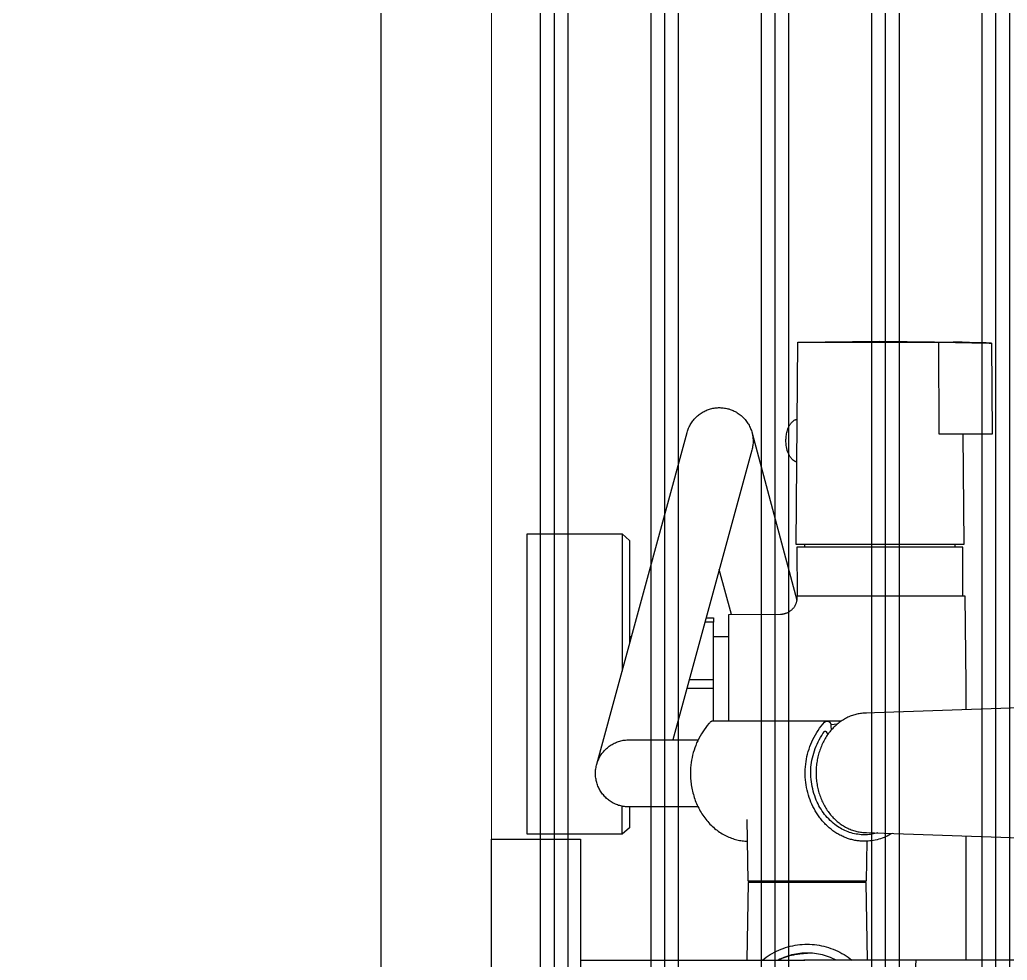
# Model space of a CAD drawing. Header units: inches. Extents: x -12478 to 399182, y -16583 to 525552.
# Drawn here: x 57992.5 to 58216.2, y 5658.4 to 5871.3 of the extents above; entities that cross this region are included whole.
import ezdxf

# ---------------------------------------------------------------- set-up
doc = ezdxf.new("R2010")
doc.units = ezdxf.units.IN
doc.header["$LTSCALE"] = 1000
doc.header["$MEASUREMENT"] = 0
doc.layers.add('8', color=8, linetype='Continuous')
doc.layers.add('A-WALL', color=7, linetype='Continuous')
doc.layers.add('CQ Marble', color=6, linetype='Continuous', lineweight=0)
doc.layers.add('Sanitary', color=253, linetype='Continuous', lineweight=0)
doc.layers.add('Default', color=7, linetype='Continuous', true_color=0x000000)

# ---------------------------------------------------------------- blocks, each defined once
blk = doc.blocks.new('Raindance S Showerpipe 300 1jet+thermostat 27114000 top')
at = {"layer": 'Default', "color": 0}
for p, q in [((300.88, -975.09), (380.69, -975.09)), ((380.69, -975.09), (380.69, -995.25)), ((381.79, -1004.69), (381.79, -983.19)), ((381.79, -983.19), (449.79, -983.19)), ((449.79, -983.19), (449.79, -1004.69)), ((380.69, -995.25), (300.88, -995.25)), ((353.28, -995.25), (353.28, -1046.11)), ((391.33, -999.95), (391.55, -999.8)), ((391.55, -999.8), (391.78, -999.67)), ((391.78, -999.67), (392.01, -999.54)), ((392.01, -999.54), (392.25, -999.42)), ((392.25, -999.42), (392.49, -999.31)), ((392.49, -999.31), (392.73, -999.2)), ((392.73, -999.2), (392.98, -999.11)), ((392.98, -999.11), (393.23, -999.02)), ((393.23, -999.02), (393.49, -998.94)), ((393.49, -998.94), (393.74, -998.88)), ((393.74, -998.88), (394, -998.82)), ((394, -998.82), (394.26, -998.77)), ((394.26, -998.77), (394.52, -998.72)), ((394.52, -998.72), (394.79, -998.69)), ((394.79, -998.69), (395.05, -998.67)), ((395.05, -998.67), (395.32, -998.65)), ((395.32, -998.65), (395.58, -998.65)), ((395.58, -998.65), (395.85, -998.65)), ((395.85, -998.65), (396.11, -998.67)), ((396.11, -998.67), (396.38, -998.69)), ((396.38, -998.69), (396.64, -998.72)), ((396.64, -998.72), (396.9, -998.77)), ((396.9, -998.77), (397.16, -998.82)), ((397.16, -998.82), (397.42, -998.88)), ((397.42, -998.88), (397.68, -998.94)), ((397.68, -998.94), (397.93, -999.02)), ((397.69, -998.95), (472.78, -1019.42)), ((397.93, -999.02), (398.18, -999.11)), ((398.18, -999.11), (398.43, -999.2)), ((398.43, -999.2), (398.67, -999.31)), ((398.67, -999.31), (398.91, -999.42)), ((398.91, -999.42), (399.15, -999.54)), ((399.15, -999.54), (399.38, -999.67)), ((399.38, -999.67), (399.61, -999.8)), ((399.61, -999.8), (399.83, -999.95)), ((389.14, -1002.22), (389.28, -1002)), ((389.28, -1002), (389.43, -1001.78)), ((389.43, -1001.78), (389.59, -1001.57)), ((389.59, -1001.57), (389.76, -1001.36)), ((389.76, -1001.36), (389.93, -1001.16)), ((389.93, -1001.16), (390.11, -1000.97)), ((390.11, -1000.97), (390.3, -1000.78)), ((390.3, -1000.78), (390.5, -1000.6)), ((390.5, -1000.6), (390.7, -1000.43)), ((390.7, -1000.43), (390.9, -1000.26)), ((390.9, -1000.26), (391.11, -1000.1)), ((391.11, -1000.1), (391.33, -999.95)), ((399.83, -999.95), (400.05, -1000.1)), ((400.05, -1000.1), (400.26, -1000.26)), ((400.26, -1000.26), (400.47, -1000.43)), ((400.47, -1000.43), (400.67, -1000.6)), ((400.67, -1000.6), (400.86, -1000.78)), ((400.86, -1000.78), (401.05, -1000.97)), ((401.05, -1000.97), (401.23, -1001.16)), ((401.23, -1001.16), (401.4, -1001.36)), ((401.4, -1001.36), (401.57, -1001.57)), ((401.57, -1001.57), (401.73, -1001.78)), ((401.73, -1001.78), (401.88, -1002)), ((401.88, -1002), (402.03, -1002.22)), ((388.21, -1004.41), (388.28, -1004.15)), ((388.28, -1004.15), (388.35, -1003.9)), ((388.35, -1003.9), (388.44, -1003.65)), ((388.44, -1003.65), (388.53, -1003.4)), ((388.53, -1003.4), (388.64, -1003.16)), ((388.64, -1003.16), (388.75, -1002.92)), ((388.75, -1002.92), (388.87, -1002.68)), ((388.87, -1002.68), (389, -1002.45)), ((389, -1002.45), (389.14, -1002.22)), ((402.03, -1002.22), (402.16, -1002.45)), ((402.16, -1002.45), (402.29, -1002.68)), ((402.29, -1002.68), (402.41, -1002.92)), ((402.41, -1002.92), (402.52, -1003.16)), ((402.52, -1003.16), (402.63, -1003.4)), ((402.63, -1003.4), (402.72, -1003.65)), ((402.72, -1003.65), (402.81, -1003.9)), ((402.81, -1003.9), (402.89, -1004.15)), ((402.89, -1004.15), (402.96, -1004.41)), ((381.79, -1004.69), (388.14, -1004.69)), ((383.28, -1006.36), (381.79, -1004.69)), ((387.98, -1006.36), (383.28, -1006.36)), ((387.98, -1006.25), (387.99, -1005.98)), ((387.98, -1021.9), (387.98, -1006.25)), ((387.99, -1005.98), (388, -1005.72)), ((388, -1005.72), (388.02, -1005.46)), ((388.02, -1005.46), (388.06, -1005.19)), ((388.06, -1005.19), (388.1, -1004.93)), ((388.1, -1004.93), (388.15, -1004.67)), ((388.15, -1004.67), (388.21, -1004.41)), ((402.96, -1004.41), (403.02, -1004.67)), ((403.02, -1004.67), (403.07, -1004.93)), ((403.07, -1004.93), (403.11, -1005.19)), ((403.11, -1005.19), (403.14, -1005.46)), ((403.14, -1005.46), (403.16, -1005.72)), ((403.16, -1005.72), (403.18, -1005.98)), ((403.18, -1005.98), (403.18, -1006.25)), ((403.18, -1006.25), (403.18, -1021.9)), ((432.09, -1004.69), (418.76, -1004.69)), ((448.3, -1006.36), (424.9, -1006.36)), ((426.53, -1006.81), (426.53, -1006.36)), ((444.73, -1004.69), (432.09, -1004.69)), ((448.52, -1004.69), (444.73, -1004.69)), ((449.79, -1004.69), (448.3, -1006.36)), ((449.48, -1004.69), (448.52, -1004.69)), ((449.72, -1004.69), (449.48, -1004.69)), ((449.77, -1004.69), (449.72, -1004.69)), ((449.78, -1004.69), (449.77, -1004.69)), ((449.79, -1004.69), (449.78, -1004.69)), ((449.79, -1004.69), (449.79, -1004.69)), ((449.79, -1004.69), (449.79, -1004.69)), ((468.78, -1034.08), (403.18, -1016.2)), ((414.79, -1025.39), (414.79, -1019.36)), ((416.79, -1025.39), (416.79, -1019.91)), ((472.78, -1019.42), (473.03, -1019.49)), ((473.03, -1019.49), (473.28, -1019.57)), ((473.28, -1019.57), (473.53, -1019.66)), ((473.53, -1019.66), (473.77, -1019.76)), ((473.77, -1019.76), (474.01, -1019.87)), ((474.01, -1019.87), (474.25, -1019.99)), ((474.25, -1019.99), (474.48, -1020.11)), ((387.4, -1022.2), (387.07, -1022.38)), ((387.73, -1022.03), (387.4, -1022.2)), ((388.06, -1021.86), (387.73, -1022.03)), ((388.4, -1021.7), (388.06, -1021.86)), ((388.74, -1021.55), (388.4, -1021.7)), ((389.08, -1021.41), (388.74, -1021.55)), ((389.43, -1021.27), (389.08, -1021.41)), ((389.78, -1021.15), (389.43, -1021.27)), ((390.13, -1021.03), (389.78, -1021.15)), ((390.48, -1020.92), (390.13, -1021.03)), ((390.83, -1020.82), (390.48, -1020.92)), ((391.19, -1020.72), (390.83, -1020.82)), ((391.54, -1020.63), (391.19, -1020.72)), ((391.9, -1020.56), (391.54, -1020.63)), ((392.25, -1020.48), (391.9, -1020.56)), ((392.6, -1020.42), (392.25, -1020.48)), ((392.96, -1020.36), (392.6, -1020.42)), ((393.31, -1020.32), (392.96, -1020.36)), ((393.66, -1020.27), (393.31, -1020.32)), ((394.01, -1020.24), (393.66, -1020.27)), ((394.36, -1020.21), (394.01, -1020.24)), ((394.7, -1020.19), (394.36, -1020.21)), ((395.04, -1020.18), (394.7, -1020.19)), ((395.38, -1020.17), (395.04, -1020.18)), ((395.72, -1020.17), (395.38, -1020.17)), ((396.3, -1020.18), (395.72, -1020.17)), ((396.88, -1020.21), (396.3, -1020.18)), ((397.45, -1020.26), (396.88, -1020.21)), ((398.03, -1020.33), (397.45, -1020.26)), ((398.6, -1020.42), (398.03, -1020.33)), ((399.17, -1020.53), (398.6, -1020.42)), ((399.73, -1020.65), (399.17, -1020.53)), ((400.29, -1020.8), (399.73, -1020.65)), ((400.84, -1020.97), (400.29, -1020.8)), ((401.39, -1021.15), (400.84, -1020.97)), ((401.93, -1021.35), (401.39, -1021.15)), ((402.47, -1021.57), (401.93, -1021.35)), ((402.99, -1021.81), (402.47, -1021.57)), ((403.51, -1022.07), (402.99, -1021.81)), ((404.02, -1022.35), (403.51, -1022.07)), ((474.48, -1020.11), (474.7, -1020.24)), ((474.7, -1020.24), (474.93, -1020.38)), ((474.93, -1020.38), (475.14, -1020.53)), ((475.14, -1020.53), (475.36, -1020.68)), ((475.36, -1020.68), (475.56, -1020.84)), ((475.56, -1020.84), (475.76, -1021.01)), ((475.76, -1021.01), (475.96, -1021.19)), ((475.96, -1021.19), (476.15, -1021.37)), ((476.15, -1021.37), (476.33, -1021.56)), ((476.33, -1021.56), (476.51, -1021.75)), ((476.51, -1021.75), (476.68, -1021.95)), ((476.68, -1021.95), (476.84, -1022.16)), ((476.84, -1022.16), (476.99, -1022.37)), ((384.39, -1024.34), (384.12, -1024.59)), ((384.66, -1024.1), (384.39, -1024.34)), ((384.94, -1023.86), (384.66, -1024.1)), ((385.23, -1023.63), (384.94, -1023.86)), ((385.52, -1023.4), (385.23, -1023.63)), ((385.82, -1023.18), (385.52, -1023.4)), ((386.12, -1022.97), (385.82, -1023.18)), ((386.43, -1022.77), (386.12, -1022.97)), ((386.75, -1022.57), (386.43, -1022.77)), ((387.07, -1022.38), (386.75, -1022.57)), ((404.52, -1022.64), (404.02, -1022.35)), ((405.01, -1022.95), (404.52, -1022.64)), ((405.48, -1023.27), (405.01, -1022.95)), ((405.95, -1023.62), (405.48, -1023.27)), ((406.4, -1023.97), (405.95, -1023.62)), ((406.85, -1024.35), (406.4, -1023.97)), ((406.95, -1024.45), (406.85, -1024.35)), ((407.06, -1024.55), (406.95, -1024.45)), ((429.79, -1025.39), (429.79, -1023.45)), ((430.79, -1023.72), (430.79, -1025.39)), ((476.99, -1022.37), (477.14, -1022.59)), ((477.14, -1022.59), (477.28, -1022.81)), ((477.28, -1022.81), (477.41, -1023.04)), ((477.41, -1023.04), (477.54, -1023.27)), ((477.54, -1023.27), (477.65, -1023.5)), ((477.65, -1023.5), (477.76, -1023.74)), ((477.76, -1023.74), (477.86, -1023.98)), ((477.86, -1023.98), (477.95, -1024.23)), ((477.95, -1024.23), (478.03, -1024.48)), ((478.03, -1024.48), (478.11, -1024.73)), ((382.3, -1026.77), (382.11, -1027.06)), ((382.5, -1026.48), (382.3, -1026.77)), ((382.7, -1026.2), (382.5, -1026.48)), ((382.92, -1025.92), (382.7, -1026.2)), ((383.14, -1025.64), (382.92, -1025.92)), ((383.38, -1025.37), (383.14, -1025.64)), ((383.62, -1025.11), (383.38, -1025.37)), ((383.87, -1024.85), (383.62, -1025.11)), ((384.12, -1024.59), (383.87, -1024.85)), ((407.16, -1024.66), (407.06, -1024.55)), ((407.19, -1024.68), (407.16, -1024.66)), ((407.21, -1024.71), (407.19, -1024.68)), ((407.23, -1024.74), (407.21, -1024.71)), ((407.25, -1024.76), (407.23, -1024.74)), ((407.27, -1024.79), (407.25, -1024.76)), ((407.29, -1024.82), (407.27, -1024.79)), ((407.3, -1024.85), (407.29, -1024.82)), ((407.32, -1024.88), (407.3, -1024.85)), ((407.33, -1024.91), (407.32, -1024.88)), ((407.35, -1024.94), (407.33, -1024.91)), ((407.36, -1024.97), (407.35, -1024.94)), ((407.37, -1025.01), (407.36, -1024.97)), ((407.38, -1025.04), (407.37, -1025.01)), ((407.39, -1025.07), (407.38, -1025.04)), ((407.4, -1025.1), (407.39, -1025.07)), ((407.41, -1025.14), (407.4, -1025.1)), ((407.41, -1025.17), (407.41, -1025.14)), ((407.42, -1025.2), (407.41, -1025.17)), ((407.42, -1025.24), (407.42, -1025.2)), ((407.42, -1025.27), (407.42, -1025.24)), ((407.43, -1025.3), (407.42, -1025.27)), ((407.43, -1025.34), (407.43, -1025.3)), ((407.43, -1025.37), (407.43, -1025.34)), ((407.43, -1051.11), (407.43, -1025.37)), ((407.43, -1025.39), (414.79, -1025.39)), ((414.79, -1025.39), (416.79, -1025.39)), ((416.79, -1025.39), (429.79, -1025.39)), ((426.53, -1028.84), (426.53, -1025.39)), ((430.79, -1025.39), (429.79, -1025.39)), ((431.54, -1029.44), (441.72, -1026.7)), ((478.11, -1024.73), (478.17, -1024.98)), ((478.17, -1024.98), (478.23, -1025.24)), ((478.23, -1025.24), (478.28, -1025.5)), ((478.28, -1025.5), (478.32, -1025.76)), ((478.32, -1025.76), (478.35, -1026.02)), ((478.35, -1026.02), (478.37, -1026.28)), ((478.37, -1026.28), (478.38, -1026.54)), ((478.38, -1026.54), (478.38, -1026.8)), ((381.17, -1028.85), (381.04, -1029.15)), ((381.3, -1028.54), (381.17, -1028.85)), ((381.45, -1028.24), (381.3, -1028.54)), ((381.6, -1027.94), (381.45, -1028.24)), ((381.76, -1027.64), (381.6, -1027.94)), ((381.93, -1027.35), (381.76, -1027.64)), ((382.11, -1027.06), (381.93, -1027.35)), ((407.43, -1028.84), (431.54, -1028.84)), ((431.54, -1028.84), (431.63, -1040.59)), ((478.08, -1028.87), (478, -1029.13)), ((478.15, -1028.62), (478.08, -1028.87)), ((478.21, -1028.37), (478.15, -1028.62)), ((478.26, -1028.11), (478.21, -1028.37)), ((478.3, -1027.85), (478.26, -1028.11)), ((478.33, -1027.59), (478.3, -1027.85)), ((478.36, -1027.33), (478.33, -1027.59)), ((478.37, -1027.07), (478.36, -1027.33)), ((478.38, -1026.8), (478.37, -1027.07)), ((380.49, -1030.99), (380.43, -1031.29)), ((380.56, -1030.68), (380.49, -1030.99)), ((380.64, -1030.38), (380.56, -1030.68)), ((380.73, -1030.07), (380.64, -1030.38)), ((380.82, -1029.76), (380.73, -1030.07)), ((380.93, -1029.46), (380.82, -1029.76)), ((381.04, -1029.15), (380.93, -1029.46)), ((476.93, -1031.22), (476.77, -1031.43)), ((477.08, -1031), (476.93, -1031.22)), ((477.22, -1030.78), (477.08, -1031)), ((477.36, -1030.56), (477.22, -1030.78)), ((477.49, -1030.33), (477.36, -1030.56)), ((477.6, -1030.1), (477.49, -1030.33)), ((477.72, -1029.86), (477.6, -1030.1)), ((477.82, -1029.62), (477.72, -1029.86)), ((477.91, -1029.37), (477.82, -1029.62)), ((478, -1029.13), (477.91, -1029.37)), ((370.92, -1033.25), (353.28, -1032.94)), ((370.92, -1059.95), (370.92, -1033.25)), ((371.22, -1033.25), (385.13, -1033)), ((371.22, -1059.95), (371.22, -1033.25)), ((380.24, -1032.79), (380.23, -1033.09)), ((380.26, -1032.5), (380.24, -1032.79)), ((380.29, -1032.2), (380.26, -1032.5)), ((380.33, -1031.9), (380.29, -1032.2)), ((380.37, -1031.59), (380.33, -1031.9)), ((380.43, -1031.29), (380.37, -1031.59)), ((474.38, -1033.44), (474.15, -1033.56)), ((474.61, -1033.32), (474.38, -1033.44)), ((474.83, -1033.18), (474.61, -1033.32)), ((475.05, -1033.04), (474.83, -1033.18)), ((475.27, -1032.88), (475.05, -1033.04)), ((475.48, -1032.73), (475.27, -1032.88)), ((475.68, -1032.56), (475.48, -1032.73)), ((475.88, -1032.39), (475.68, -1032.56)), ((476.07, -1032.21), (475.88, -1032.39)), ((476.25, -1032.02), (476.07, -1032.21)), ((476.43, -1031.83), (476.25, -1032.02)), ((476.61, -1031.63), (476.43, -1031.83)), ((476.77, -1031.43), (476.61, -1031.63)), ((370.92, -1035.34), (371.22, -1035.34)), ((472.64, -1034.12), (434.82, -1044.3)), ((469.04, -1034.15), (468.78, -1034.08)), ((469.29, -1034.2), (469.04, -1034.15)), ((469.55, -1034.25), (469.29, -1034.2)), ((469.81, -1034.29), (469.55, -1034.25)), ((470.07, -1034.32), (469.81, -1034.29)), ((470.33, -1034.34), (470.07, -1034.32)), ((470.6, -1034.35), (470.33, -1034.34)), ((470.86, -1034.35), (470.6, -1034.35)), ((471.12, -1034.34), (470.86, -1034.35)), ((471.38, -1034.33), (471.12, -1034.34)), ((471.64, -1034.3), (471.38, -1034.33)), ((471.9, -1034.27), (471.64, -1034.3)), ((472.16, -1034.22), (471.9, -1034.27)), ((472.42, -1034.17), (472.16, -1034.22)), ((472.67, -1034.11), (472.42, -1034.17)), ((472.93, -1034.04), (472.67, -1034.11)), ((473.18, -1033.96), (472.93, -1034.04)), ((473.43, -1033.88), (473.18, -1033.96)), ((473.67, -1033.78), (473.43, -1033.88)), ((473.91, -1033.68), (473.67, -1033.78)), ((474.15, -1033.56), (473.91, -1033.68)), ((353.28, -1036.44), (353.62, -1036.87)), ((353.62, -1036.87), (353.95, -1037.31)), ((353.95, -1037.31), (354.26, -1037.76)), ((354.26, -1037.76), (354.56, -1038.23)), ((353.5, -1040.44), (353.28, -1040.02)), ((353.48, -1040.46), (353.28, -1040.04)), ((354.56, -1038.23), (354.84, -1038.7)), ((354.84, -1038.7), (355.1, -1039.19)), ((355.1, -1039.19), (355.35, -1039.68)), ((355.35, -1039.68), (355.58, -1040.18)), ((355.58, -1040.18), (355.79, -1040.69)), ((353.67, -1040.88), (353.48, -1040.46)), ((353.7, -1040.87), (353.5, -1040.44)), ((353.84, -1041.31), (353.67, -1040.88)), ((353.88, -1041.3), (353.7, -1040.87)), ((354, -1041.75), (353.84, -1041.31)), ((354.05, -1041.74), (353.88, -1041.3)), ((354.14, -1042.19), (354, -1041.75)), ((354.21, -1042.19), (354.05, -1041.74)), ((354.26, -1042.63), (354.14, -1042.19)), ((354.35, -1042.64), (354.21, -1042.19)), ((355.79, -1040.69), (355.98, -1041.2)), ((355.98, -1041.2), (356.16, -1041.72)), ((356.16, -1041.72), (356.32, -1042.25)), ((356.32, -1042.25), (356.46, -1042.78)), ((431.63, -1040.59), (431.64, -1040.72)), ((431.64, -1040.72), (431.64, -1040.85)), ((431.64, -1040.85), (431.66, -1040.98)), ((431.66, -1040.98), (431.67, -1041.11)), ((431.67, -1041.11), (431.69, -1041.23)), ((431.69, -1041.23), (431.72, -1041.36)), ((431.72, -1041.36), (431.75, -1041.48)), ((431.75, -1041.48), (431.78, -1041.61)), ((431.78, -1041.61), (431.82, -1041.73)), ((431.82, -1041.73), (431.86, -1041.86)), ((431.86, -1041.86), (431.91, -1041.98)), ((431.91, -1041.98), (431.96, -1042.1)), ((431.96, -1042.1), (432.02, -1042.22)), ((432.02, -1042.22), (432.08, -1042.34)), ((432.08, -1042.34), (432.15, -1042.46)), ((467.67, -1042.51), (467.83, -1042.43)), ((467.83, -1042.43), (467.99, -1042.35)), ((467.99, -1042.35), (468.15, -1042.27)), ((468.15, -1042.27), (468.32, -1042.21)), ((468.32, -1042.21), (468.49, -1042.15)), ((468.49, -1042.15), (468.66, -1042.09)), ((468.66, -1042.09), (468.84, -1042.04)), ((468.84, -1042.04), (469.01, -1042)), ((469.01, -1042), (469.19, -1041.96)), ((469.19, -1041.96), (469.37, -1041.93)), ((469.37, -1041.93), (469.54, -1041.91)), ((469.54, -1041.91), (469.81, -1041.87)), ((469.81, -1041.87), (470.07, -1041.84)), ((470.07, -1041.84), (470.34, -1041.81)), ((470.34, -1041.81), (470.61, -1041.8)), ((470.61, -1041.8), (470.87, -1041.79)), ((470.87, -1041.79), (471.14, -1041.8)), ((471.14, -1041.8), (471.41, -1041.81)), ((471.41, -1041.81), (471.68, -1041.83)), ((471.68, -1041.83), (471.94, -1041.86)), ((471.94, -1041.86), (472.21, -1041.9)), ((472.21, -1041.9), (472.47, -1041.94)), ((472.47, -1041.94), (472.73, -1042)), ((472.73, -1042), (472.99, -1042.06)), ((472.99, -1042.06), (473.25, -1042.13)), ((473.25, -1042.13), (473.38, -1042.17)), ((473.38, -1042.17), (473.51, -1042.2)), ((473.51, -1042.2), (473.63, -1042.25)), ((473.63, -1042.25), (473.76, -1042.29)), ((473.76, -1042.29), (473.88, -1042.34)), ((473.88, -1042.34), (474, -1042.4)), ((474, -1042.4), (474.12, -1042.46)), ((354.37, -1043.08), (354.26, -1042.63)), ((354.48, -1043.09), (354.35, -1042.64)), ((354.47, -1043.54), (354.37, -1043.08)), ((354.55, -1043.99), (354.47, -1043.54)), ((354.59, -1043.55), (354.48, -1043.09)), ((354.61, -1044.45), (354.55, -1043.99)), ((354.68, -1044.02), (354.59, -1043.55)), ((354.66, -1044.91), (354.61, -1044.45)), ((354.76, -1044.48), (354.68, -1044.02)), ((354.82, -1044.95), (354.76, -1044.48)), ((356.46, -1042.78), (356.58, -1043.32)), ((356.58, -1043.32), (356.69, -1043.86)), ((356.69, -1043.86), (356.77, -1044.4)), ((356.77, -1044.4), (356.84, -1044.95)), ((432.15, -1042.46), (432.21, -1042.57)), ((432.21, -1042.57), (432.29, -1042.68)), ((432.29, -1042.68), (432.36, -1042.79)), ((432.36, -1042.79), (432.44, -1042.9)), ((432.44, -1042.9), (432.53, -1043)), ((432.53, -1043), (432.61, -1043.1)), ((432.61, -1043.1), (432.7, -1043.2)), ((432.7, -1043.2), (432.8, -1043.29)), ((432.8, -1043.29), (432.89, -1043.38)), ((432.89, -1043.38), (432.99, -1043.47)), ((432.99, -1043.47), (433.1, -1043.56)), ((433.1, -1043.56), (433.2, -1043.64)), ((433.2, -1043.64), (433.31, -1043.71)), ((433.31, -1043.71), (433.42, -1043.79)), ((433.42, -1043.79), (433.53, -1043.86)), ((433.53, -1043.86), (433.65, -1043.92)), ((433.65, -1043.92), (433.77, -1043.98)), ((433.77, -1043.98), (433.89, -1044.04)), ((433.89, -1044.04), (434.01, -1044.09)), ((434.01, -1044.09), (434.12, -1044.13)), ((434.12, -1044.13), (434.24, -1044.17)), ((434.24, -1044.17), (434.36, -1044.21)), ((434.36, -1044.21), (434.47, -1044.24)), ((434.47, -1044.24), (434.59, -1044.27)), ((434.59, -1044.27), (434.71, -1044.29)), ((434.71, -1044.29), (434.83, -1044.31)), ((434.83, -1044.31), (434.95, -1044.32)), ((434.95, -1044.32), (435.07, -1044.33)), ((435.07, -1044.33), (435.2, -1044.34)), ((435.2, -1044.34), (435.32, -1044.34)), ((435.32, -1044.34), (435.79, -1044.34)), ((446.79, -1044.28), (435.79, -1044.33)), ((435.79, -1044.33), (435.79, -1082.34)), ((446.79, -1081.87), (446.79, -1044.28)), ((447.41, -1082.08), (447.41, -1044.08)), ((447.41, -1044.08), (493.24, -1044.48)), ((466.08, -1044.24), (466.1, -1044.17)), ((466.1, -1044.17), (466.12, -1044.11)), ((466.12, -1044.11), (466.14, -1044.04)), ((466.14, -1044.04), (466.16, -1043.98)), ((466.16, -1043.98), (466.19, -1043.91)), ((466.19, -1043.91), (466.21, -1043.85)), ((466.21, -1043.85), (466.24, -1043.79)), ((466.24, -1043.79), (466.27, -1043.73)), ((466.27, -1043.73), (466.31, -1043.67)), ((466.31, -1043.67), (466.34, -1043.61)), ((466.34, -1043.61), (466.38, -1043.55)), ((466.38, -1043.55), (466.42, -1043.5)), ((466.42, -1043.5), (466.46, -1043.44)), ((466.46, -1043.44), (466.5, -1043.39)), ((466.5, -1043.39), (466.55, -1043.34)), ((466.55, -1043.34), (466.59, -1043.29)), ((466.59, -1043.29), (466.64, -1043.24)), ((466.64, -1043.24), (466.78, -1043.12)), ((466.78, -1043.12), (466.92, -1043.01)), ((466.92, -1043.01), (467.06, -1042.9)), ((467.06, -1042.9), (467.21, -1042.79)), ((467.21, -1042.79), (467.36, -1042.69)), ((467.36, -1042.69), (467.51, -1042.6)), ((467.51, -1042.6), (467.67, -1042.51)), ((474.12, -1042.46), (474.24, -1042.52)), ((474.24, -1042.52), (474.36, -1042.59)), ((474.36, -1042.59), (474.47, -1042.66)), ((474.47, -1042.66), (474.58, -1042.73)), ((474.58, -1042.73), (474.69, -1042.81)), ((474.69, -1042.81), (474.79, -1042.9)), ((474.79, -1042.9), (474.89, -1042.98)), ((474.89, -1042.98), (474.99, -1043.07)), ((474.99, -1043.07), (475.09, -1043.16)), ((475.09, -1043.16), (475.18, -1043.26)), ((475.18, -1043.26), (475.27, -1043.36)), ((475.27, -1043.36), (475.35, -1043.46)), ((475.35, -1043.46), (475.44, -1043.57)), ((475.44, -1043.57), (475.51, -1043.68)), ((475.51, -1043.68), (475.59, -1043.79)), ((475.59, -1043.79), (475.61, -1043.84)), ((475.61, -1043.84), (475.64, -1043.89)), ((475.64, -1043.89), (475.66, -1043.94)), ((475.66, -1043.94), (475.68, -1044)), ((475.68, -1044), (475.7, -1044.05)), ((475.7, -1044.05), (475.71, -1044.1)), ((475.71, -1044.1), (475.73, -1044.16)), ((475.73, -1044.16), (475.74, -1044.21)), ((475.74, -1044.21), (475.76, -1044.27)), ((475.76, -1044.27), (475.77, -1044.32)), ((493.24, -1044.48), (493.24, -1044.52)), ((493.24, -1044.48), (493.24, -1076.44)), ((493.24, -1044.52), (493.41, -1063.07)), ((353.28, -1046.25), (353.27, -1045.82)), ((353.28, -1071.24), (353.28, -1046.25)), ((354.89, -1047.53), (354.66, -1044.91)), ((354.87, -1045.42), (354.82, -1044.95)), ((354.9, -1045.89), (354.87, -1045.42)), ((354.92, -1046.36), (354.9, -1045.89)), ((354.9, -1047.3), (354.92, -1046.83)), ((354.92, -1046.83), (354.92, -1046.36)), ((356.84, -1044.95), (356.88, -1045.5)), ((356.88, -1045.5), (356.91, -1046.05)), ((356.91, -1046.05), (356.92, -1046.6)), ((356.92, -1046.6), (356.91, -1047.15)), ((390.11, -1047.08), (390.67, -1046.9)), ((390.67, -1046.9), (391.24, -1046.74)), ((391.24, -1046.74), (391.81, -1046.6)), ((391.81, -1046.6), (392.39, -1046.47)), ((392.39, -1046.47), (392.97, -1046.37)), ((392.97, -1046.37), (393.55, -1046.29)), ((393.55, -1046.29), (394.13, -1046.22)), ((394.13, -1046.22), (394.72, -1046.18)), ((394.72, -1046.18), (395.31, -1046.16)), ((395.31, -1046.16), (395.9, -1046.15)), ((395.9, -1046.15), (396.48, -1046.17)), ((396.48, -1046.17), (397.07, -1046.21)), ((397.07, -1046.21), (397.66, -1046.27)), ((397.66, -1046.27), (398.24, -1046.34)), ((398.24, -1046.34), (398.82, -1046.44)), ((398.82, -1046.44), (399.4, -1046.56)), ((399.4, -1046.56), (399.97, -1046.69)), ((399.97, -1046.69), (400.54, -1046.85)), ((400.54, -1046.85), (401.1, -1047.03)), ((446.79, -1046.08), (447.41, -1046.08)), ((354.68, -1049.18), (354.76, -1048.71)), ((354.76, -1048.71), (354.82, -1048.25)), ((354.82, -1048.25), (354.87, -1047.78)), ((354.87, -1047.78), (354.9, -1047.3)), ((356.77, -1048.79), (356.69, -1049.34)), ((356.84, -1048.25), (356.77, -1048.79)), ((356.88, -1047.7), (356.84, -1048.25)), ((356.91, -1047.15), (356.88, -1047.7)), ((385.95, -1049.18), (386.18, -1049.02)), ((386.18, -1049.02), (386.41, -1048.87)), ((386.41, -1048.87), (386.64, -1048.72)), ((386.64, -1048.72), (386.88, -1048.57)), ((386.88, -1048.57), (387.12, -1048.43)), ((387.12, -1048.43), (387.6, -1048.16)), ((387.6, -1048.16), (388.1, -1047.91)), ((388.1, -1047.91), (388.6, -1047.68)), ((388.27, -1049.28), (388.68, -1049.06)), ((388.6, -1047.68), (389.1, -1047.46)), ((388.68, -1049.06), (389.1, -1048.86)), ((389.1, -1047.46), (389.61, -1047.26)), ((389.1, -1048.86), (389.53, -1048.67)), ((389.53, -1048.67), (389.97, -1048.5)), ((389.61, -1047.26), (390.11, -1047.08)), ((389.97, -1048.5), (390.48, -1048.31)), ((390.48, -1048.31), (391, -1048.13)), ((391, -1048.13), (391.53, -1047.98)), ((391.83, -1049.11), (391.51, -1049.19)), ((391.53, -1047.98), (392.06, -1047.85)), ((392.14, -1049.03), (391.83, -1049.11)), ((392.06, -1047.85), (392.6, -1047.73)), ((392.46, -1048.96), (392.14, -1049.03)), ((392.78, -1048.9), (392.46, -1048.96)), ((392.6, -1047.73), (393.13, -1047.63)), ((393.1, -1048.84), (392.78, -1048.9)), ((393.43, -1048.79), (393.1, -1048.84)), ((393.13, -1047.63), (393.68, -1047.55)), ((393.75, -1048.74), (393.43, -1048.79)), ((393.68, -1047.55), (394.22, -1047.49)), ((394.08, -1048.71), (393.75, -1048.74)), ((394.41, -1048.68), (394.08, -1048.71)), ((394.22, -1047.49), (394.77, -1047.45)), ((394.74, -1048.65), (394.41, -1048.68)), ((395.06, -1048.64), (394.74, -1048.65)), ((394.77, -1047.45), (395.31, -1047.43)), ((395.39, -1048.63), (395.06, -1048.64)), ((395.31, -1047.43), (395.86, -1047.42)), ((395.72, -1048.62), (395.39, -1048.63)), ((396.05, -1048.63), (395.72, -1048.62)), ((395.86, -1047.42), (396.41, -1047.44)), ((396.38, -1048.64), (396.05, -1048.63)), ((396.71, -1048.65), (396.38, -1048.64)), ((396.41, -1047.44), (396.96, -1047.47)), ((397.04, -1048.68), (396.71, -1048.65)), ((396.96, -1047.47), (397.5, -1047.53)), ((397.36, -1048.71), (397.04, -1048.68)), ((397.69, -1048.74), (397.36, -1048.71)), ((397.5, -1047.53), (398.05, -1047.6)), ((398.02, -1048.79), (397.69, -1048.74)), ((398.34, -1048.84), (398.02, -1048.79)), ((398.05, -1047.6), (398.59, -1047.69)), ((398.66, -1048.9), (398.34, -1048.84)), ((398.59, -1047.69), (399.12, -1047.8)), ((398.98, -1048.96), (398.66, -1048.9)), ((399.3, -1049.03), (398.98, -1048.96)), ((399.12, -1047.8), (399.66, -1047.93)), ((399.62, -1049.11), (399.3, -1049.03)), ((399.93, -1049.19), (399.62, -1049.11)), ((399.66, -1047.93), (400.18, -1048.08)), ((400.18, -1048.08), (400.71, -1048.24)), ((400.71, -1048.24), (401.22, -1048.42)), ((401.1, -1047.03), (401.65, -1047.22)), ((401.22, -1048.42), (401.73, -1048.62)), ((401.65, -1047.22), (402.2, -1047.43)), ((401.73, -1048.62), (402.23, -1048.84)), ((402.2, -1047.43), (402.74, -1047.67)), ((402.23, -1048.84), (402.73, -1049.08)), ((402.73, -1049.08), (403.21, -1049.33)), ((402.74, -1047.67), (403.28, -1047.92)), ((403.28, -1047.92), (403.8, -1048.19)), ((403.8, -1048.19), (404.31, -1048.47)), ((404.31, -1048.47), (404.82, -1048.78)), ((404.82, -1048.78), (405.31, -1049.1)), ((405.31, -1049.1), (405.79, -1049.43)), ((354.05, -1051.45), (354.21, -1051)), ((354.21, -1051), (354.35, -1050.55)), ((354.35, -1050.55), (354.48, -1050.1)), ((354.48, -1050.1), (354.59, -1049.64)), ((354.59, -1049.64), (354.68, -1049.18)), ((356.32, -1050.94), (356.16, -1051.47)), ((356.46, -1050.41), (356.32, -1050.94)), ((356.58, -1049.88), (356.46, -1050.41)), ((356.69, -1049.34), (356.58, -1049.88)), ((383.46, -1051.38), (383.65, -1051.18)), ((383.65, -1051.18), (383.84, -1050.98)), ((383.84, -1050.98), (384.03, -1050.78)), ((384.03, -1050.78), (384.23, -1050.59)), ((384.23, -1050.59), (384.43, -1050.4)), ((384.43, -1050.4), (384.64, -1050.21)), ((384.64, -1050.21), (384.85, -1050.03)), ((384.85, -1050.03), (385.06, -1049.85)), ((385.06, -1049.85), (385.28, -1049.68)), ((385.26, -1051.49), (385.6, -1051.17)), ((385.28, -1049.68), (385.5, -1049.51)), ((385.5, -1049.51), (385.72, -1049.34)), ((385.6, -1051.17), (385.95, -1050.86)), ((385.72, -1049.34), (385.95, -1049.18)), ((385.95, -1050.86), (386.31, -1050.56)), ((386.31, -1050.56), (386.69, -1050.28)), ((386.69, -1050.28), (387.07, -1050.01)), ((386.95, -1051.34), (386.7, -1051.53)), ((387.21, -1051.17), (386.95, -1051.34)), ((387.07, -1050.01), (387.46, -1049.75)), ((387.47, -1050.99), (387.21, -1051.17)), ((387.46, -1049.75), (387.86, -1049.51)), ((387.73, -1050.83), (387.47, -1050.99)), ((387.99, -1050.67), (387.73, -1050.83)), ((387.86, -1049.51), (388.27, -1049.28)), ((388.26, -1050.51), (387.99, -1050.67)), ((388.54, -1050.36), (388.26, -1050.51)), ((388.82, -1050.22), (388.54, -1050.36)), ((389.11, -1050.08), (388.82, -1050.22)), ((389.4, -1049.95), (389.11, -1050.08)), ((389.69, -1049.82), (389.4, -1049.95)), ((389.98, -1049.7), (389.69, -1049.82)), ((390.28, -1049.59), (389.98, -1049.7)), ((390.58, -1049.48), (390.28, -1049.59)), ((390.89, -1049.38), (390.58, -1049.48)), ((391.2, -1049.28), (390.89, -1049.38)), ((391.51, -1049.19), (391.2, -1049.28)), ((400.25, -1049.28), (399.93, -1049.19)), ((400.56, -1049.38), (400.25, -1049.28)), ((400.87, -1049.48), (400.56, -1049.38)), ((401.17, -1049.59), (400.87, -1049.48)), ((401.46, -1049.7), (401.17, -1049.59)), ((401.76, -1049.82), (401.46, -1049.7)), ((402.05, -1049.95), (401.76, -1049.82)), ((402.34, -1050.08), (402.05, -1049.95)), ((402.62, -1050.22), (402.34, -1050.08)), ((402.9, -1050.36), (402.62, -1050.22)), ((403.18, -1050.51), (402.9, -1050.36)), ((403.45, -1050.67), (403.18, -1050.51)), ((403.21, -1049.33), (403.69, -1049.6)), ((403.72, -1050.83), (403.45, -1050.67)), ((403.69, -1049.6), (404.16, -1049.89)), ((403.98, -1050.99), (403.72, -1050.83)), ((404.24, -1051.17), (403.98, -1050.99)), ((404.16, -1049.89), (404.62, -1050.19)), ((404.49, -1051.34), (404.24, -1051.17)), ((405.01, -1050.93), (404.36, -1051.25)), ((404.74, -1051.53), (404.49, -1051.34)), ((404.62, -1050.19), (405.06, -1050.51)), ((405.02, -1050.92), (405.01, -1050.93)), ((405.03, -1050.92), (405.02, -1050.92)), ((405.04, -1050.92), (405.03, -1050.92)), ((405.05, -1050.91), (405.04, -1050.91)), ((405.04, -1050.91), (405.04, -1050.92)), ((405.06, -1050.9), (405.05, -1050.91)), ((405.06, -1050.51), (405.15, -1050.63)), ((405.07, -1050.89), (405.06, -1050.9)), ((405.06, -1050.9), (405.06, -1050.9)), ((405.08, -1050.89), (405.07, -1050.89)), ((405.09, -1050.87), (405.08, -1050.88)), ((405.08, -1050.88), (405.08, -1050.89)), ((405.1, -1050.87), (405.09, -1050.87)), ((405.11, -1050.85), (405.1, -1050.86)), ((405.1, -1050.86), (405.1, -1050.87)), ((405.12, -1050.84), (405.11, -1050.85)), ((405.11, -1050.85), (405.11, -1050.85)), ((405.13, -1050.83), (405.12, -1050.83)), ((405.12, -1050.83), (405.12, -1050.84)), ((405.14, -1050.81), (405.13, -1050.82)), ((405.13, -1050.82), (405.13, -1050.83)), ((405.15, -1050.79), (405.14, -1050.8)), ((405.14, -1050.8), (405.14, -1050.8)), ((405.14, -1050.8), (405.14, -1050.81)), ((405.15, -1050.63), (405.16, -1050.64)), ((405.16, -1050.75), (405.15, -1050.76)), ((405.15, -1050.76), (405.15, -1050.77)), ((405.15, -1050.77), (405.15, -1050.78)), ((405.15, -1050.78), (405.15, -1050.79)), ((405.16, -1050.64), (405.16, -1050.65)), ((405.16, -1050.65), (405.16, -1050.66)), ((405.16, -1050.66), (405.16, -1050.67)), ((405.16, -1050.67), (405.16, -1050.68)), ((405.16, -1050.68), (405.16, -1050.69)), ((405.16, -1050.69), (405.16, -1050.69)), ((405.16, -1050.69), (405.16, -1050.7)), ((405.16, -1050.7), (405.16, -1050.71)), ((405.16, -1050.71), (405.16, -1050.72)), ((405.16, -1050.72), (405.16, -1050.73)), ((405.16, -1050.73), (405.16, -1050.74)), ((405.16, -1050.74), (405.16, -1050.75)), ((405.16, -1050.75), (405.16, -1050.75)), ((405.79, -1049.43), (406.26, -1049.79)), ((406.26, -1049.79), (406.72, -1050.16)), ((406.72, -1050.16), (407.16, -1050.54)), ((407.16, -1050.54), (407.18, -1050.56)), ((407.18, -1050.56), (407.2, -1050.58)), ((407.2, -1050.58), (407.22, -1050.6)), ((407.22, -1050.6), (407.24, -1050.62)), ((407.24, -1050.62), (407.26, -1050.64)), ((407.26, -1050.64), (407.27, -1050.66)), ((407.27, -1050.66), (407.29, -1050.69)), ((407.29, -1050.69), (407.31, -1050.71)), ((407.31, -1050.71), (407.32, -1050.73)), ((407.32, -1050.73), (407.33, -1050.76)), ((407.33, -1050.76), (407.35, -1050.78)), ((407.35, -1050.78), (407.36, -1050.8)), ((407.36, -1050.8), (407.37, -1050.83)), ((407.37, -1050.83), (407.38, -1050.85)), ((407.38, -1050.85), (407.39, -1050.88)), ((407.39, -1051.36), (407.38, -1051.39)), ((407.39, -1050.88), (407.39, -1050.91)), ((407.39, -1050.91), (407.4, -1050.93)), ((407.4, -1051.34), (407.39, -1051.36)), ((407.4, -1050.93), (407.41, -1050.96)), ((407.41, -1051.28), (407.4, -1051.31)), ((407.4, -1051.31), (407.4, -1051.34)), ((407.41, -1050.96), (407.41, -1050.99)), ((407.41, -1050.99), (407.42, -1051.01)), ((407.42, -1051.23), (407.41, -1051.26)), ((407.41, -1051.26), (407.41, -1051.28)), ((407.42, -1051.01), (407.42, -1051.04)), ((407.42, -1051.04), (407.42, -1051.07)), ((407.42, -1051.07), (407.43, -1051.09)), ((407.43, -1051.15), (407.42, -1051.17)), ((407.42, -1051.17), (407.42, -1051.2)), ((407.42, -1051.2), (407.42, -1051.23)), ((407.43, -1051.09), (407.43, -1051.12)), ((407.43, -1051.12), (407.43, -1051.15)), ((407.43, -1054.32), (407.43, -1051.14)), ((353.28, -1053.17), (353.5, -1052.75)), ((353.5, -1052.75), (353.7, -1052.32)), ((353.7, -1052.32), (353.88, -1051.89)), ((353.88, -1051.89), (354.05, -1051.45)), ((355.35, -1053.52), (355.1, -1054.01)), ((355.58, -1053.02), (355.35, -1053.52)), ((355.79, -1052.51), (355.58, -1053.02)), ((355.98, -1051.99), (355.79, -1052.51)), ((356.16, -1051.47), (355.98, -1051.99)), ((371.22, -1051.84), (370.92, -1051.84)), ((371.22, -1051.84), (370.92, -1051.84)), ((381.74, -1053.81), (381.87, -1053.58)), ((381.87, -1053.58), (382, -1053.35)), ((382, -1053.35), (382.15, -1053.12)), ((382.15, -1053.12), (382.29, -1052.89)), ((382.29, -1052.89), (382.45, -1052.67)), ((382.45, -1052.67), (382.6, -1052.45)), ((382.6, -1052.45), (382.76, -1052.23)), ((382.76, -1052.23), (382.93, -1052.01)), ((382.93, -1052.01), (383.1, -1051.8)), ((383.1, -1051.8), (383.28, -1051.59)), ((383.28, -1051.59), (383.46, -1051.38)), ((383.35, -1053.82), (383.56, -1053.5)), ((383.56, -1053.5), (383.78, -1053.18)), ((383.78, -1053.18), (384.01, -1052.88)), ((384.01, -1052.88), (384.3, -1052.52)), ((384.3, -1052.52), (384.61, -1052.16)), ((384.54, -1053.61), (384.36, -1053.84)), ((384.73, -1053.38), (384.54, -1053.61)), ((384.61, -1052.16), (384.93, -1051.82)), ((384.93, -1053.16), (384.73, -1053.38)), ((384.93, -1051.82), (385.26, -1051.49)), ((385.13, -1052.94), (384.93, -1053.16)), ((385.34, -1052.72), (385.13, -1052.94)), ((385.55, -1052.51), (385.34, -1052.72)), ((385.77, -1052.31), (385.55, -1052.51)), ((385.99, -1052.11), (385.77, -1052.31)), ((386.22, -1051.91), (385.99, -1052.11)), ((386.46, -1051.72), (386.22, -1051.91)), ((386.7, -1051.53), (386.46, -1051.72)), ((404.99, -1051.72), (404.74, -1051.53)), ((405.23, -1051.91), (404.99, -1051.72)), ((405.45, -1052.11), (405.23, -1051.91)), ((406.46, -1051.99), (405.36, -1052.03)), ((405.68, -1052.31), (405.45, -1052.11)), ((405.89, -1052.51), (405.68, -1052.31)), ((406.11, -1052.72), (405.89, -1052.51)), ((406.31, -1052.94), (406.11, -1052.72)), ((406.52, -1053.16), (406.31, -1052.94)), ((406.5, -1051.99), (406.46, -1051.99)), ((406.53, -1051.99), (406.5, -1051.99)), ((406.71, -1053.38), (406.52, -1053.16)), ((406.57, -1051.99), (406.53, -1051.99)), ((406.6, -1051.98), (406.57, -1051.99)), ((406.64, -1051.98), (406.6, -1051.98)), ((406.63, -1051.98), (406.78, -1053.46)), ((406.67, -1051.97), (406.64, -1051.98)), ((406.7, -1051.96), (406.67, -1051.97)), ((406.74, -1051.95), (406.7, -1051.96)), ((406.9, -1053.61), (406.71, -1053.38)), ((406.77, -1051.94), (406.74, -1051.95)), ((406.8, -1051.93), (406.77, -1051.94)), ((406.84, -1051.92), (406.8, -1051.93)), ((406.87, -1051.91), (406.84, -1051.92)), ((406.9, -1051.89), (406.87, -1051.91)), ((406.93, -1051.88), (406.9, -1051.89)), ((407.08, -1053.84), (406.9, -1053.61)), ((406.96, -1051.86), (406.93, -1051.88)), ((406.99, -1051.84), (406.96, -1051.86)), ((407.02, -1051.82), (406.99, -1051.84)), ((407.05, -1051.8), (407.02, -1051.82)), ((407.08, -1051.78), (407.05, -1051.8)), ((407.11, -1051.76), (407.08, -1051.78)), ((407.13, -1051.74), (407.11, -1051.76)), ((407.16, -1051.71), (407.13, -1051.74)), ((407.18, -1051.69), (407.16, -1051.71)), ((407.21, -1051.66), (407.18, -1051.69)), ((407.23, -1051.64), (407.21, -1051.66)), ((407.25, -1051.61), (407.23, -1051.64)), ((407.27, -1051.58), (407.25, -1051.61)), ((407.29, -1051.55), (407.27, -1051.58)), ((407.31, -1051.52), (407.29, -1051.55)), ((407.33, -1051.49), (407.31, -1051.52)), ((407.35, -1051.46), (407.33, -1051.49)), ((407.36, -1051.44), (407.35, -1051.46)), ((407.37, -1051.41), (407.36, -1051.44)), ((407.38, -1051.39), (407.37, -1051.41)), ((354.26, -1055.43), (353.95, -1055.88)), ((354.56, -1054.97), (354.26, -1055.43)), ((354.84, -1054.49), (354.56, -1054.97)), ((355.1, -1054.01), (354.84, -1054.49)), ((380.8, -1055.96), (380.88, -1055.72)), ((380.88, -1055.72), (380.97, -1055.47)), ((380.97, -1055.47), (381.06, -1055.23)), ((381.06, -1055.23), (381.16, -1054.99)), ((381.16, -1054.99), (381.27, -1054.75)), ((381.27, -1054.75), (381.38, -1054.51)), ((381.38, -1054.51), (381.49, -1054.28)), ((381.49, -1054.28), (381.61, -1054.04)), ((381.61, -1054.04), (381.74, -1053.81)), ((382.35, -1055.87), (382.48, -1055.51)), ((382.48, -1055.51), (382.63, -1055.16)), ((382.63, -1055.16), (382.8, -1054.82)), ((382.8, -1054.82), (382.97, -1054.48)), ((382.97, -1054.48), (383.15, -1054.14)), ((383.16, -1055.81), (383.05, -1056.07)), ((383.15, -1054.14), (383.35, -1053.82)), ((383.28, -1055.56), (383.16, -1055.81)), ((383.42, -1055.31), (383.28, -1055.56)), ((383.56, -1055.05), (383.42, -1055.31)), ((383.71, -1054.8), (383.56, -1055.05)), ((383.86, -1054.56), (383.71, -1054.8)), ((384.02, -1054.31), (383.86, -1054.56)), ((384.19, -1054.08), (384.02, -1054.31)), ((384.36, -1053.84), (384.19, -1054.08)), ((407.25, -1054.08), (407.08, -1053.84)), ((407.42, -1054.31), (407.25, -1054.08)), ((407.58, -1054.56), (407.42, -1054.31)), ((407.74, -1054.8), (407.58, -1054.56)), ((407.89, -1055.05), (407.74, -1054.8)), ((408.03, -1055.31), (407.89, -1055.05)), ((408.16, -1055.56), (408.03, -1055.31)), ((408.28, -1055.81), (408.16, -1055.56)), ((408.4, -1056.07), (408.28, -1055.81)), ((353.62, -1056.33), (353.28, -1056.76)), ((353.95, -1055.88), (353.62, -1056.33)), ((380.31, -1058.16), (380.34, -1057.91)), ((380.34, -1057.91), (380.38, -1057.67)), ((380.38, -1057.67), (380.43, -1057.42)), ((380.43, -1057.42), (380.47, -1057.18)), ((380.47, -1057.18), (380.53, -1056.94)), ((380.53, -1056.94), (380.59, -1056.69)), ((380.59, -1056.69), (380.65, -1056.45)), ((380.65, -1056.45), (380.73, -1056.2)), ((380.73, -1056.2), (380.8, -1055.96)), ((381.74, -1058.46), (381.79, -1058.08)), ((381.79, -1058.08), (381.85, -1057.7)), ((381.85, -1057.7), (381.92, -1057.33)), ((381.92, -1057.33), (382.01, -1056.96)), ((382.01, -1056.96), (382.11, -1056.59)), ((382.11, -1056.59), (382.22, -1056.23)), ((382.22, -1056.23), (382.35, -1055.87)), ((382.44, -1057.89), (382.39, -1058.15)), ((382.51, -1057.64), (382.44, -1057.89)), ((382.58, -1057.37), (382.51, -1057.64)), ((382.66, -1057.11), (382.58, -1057.37)), ((382.74, -1056.84), (382.66, -1057.11)), ((382.84, -1056.58), (382.74, -1056.84)), ((382.94, -1056.32), (382.84, -1056.58)), ((383.05, -1056.07), (382.94, -1056.32)), ((408.51, -1056.32), (408.4, -1056.07)), ((408.61, -1056.58), (408.51, -1056.32)), ((408.7, -1056.84), (408.61, -1056.58)), ((408.79, -1057.11), (408.7, -1056.84)), ((408.87, -1057.37), (408.79, -1057.11)), ((408.94, -1057.64), (408.87, -1057.37)), ((409, -1057.89), (408.94, -1057.64)), ((409.05, -1058.15), (409, -1057.89)), ((353.28, -1060.25), (370.92, -1059.95)), ((380.23, -1060.1), (371.22, -1059.95)), ((380.22, -1059.36), (380.23, -1059.12)), ((380.22, -1059.6), (380.22, -1059.36)), ((380.23, -1060.01), (380.22, -1059.6)), ((380.23, -1059.12), (380.24, -1058.88)), ((380.25, -1060.42), (380.23, -1060.01)), ((380.24, -1058.88), (380.26, -1058.64)), ((380.26, -1058.64), (380.28, -1058.4)), ((380.28, -1058.4), (380.31, -1058.16)), ((382.21, -1059.7), (380.91, -1097.26)), ((381.67, -1059.6), (381.68, -1059.22)), ((381.68, -1059.94), (381.67, -1059.6)), ((381.68, -1059.22), (381.7, -1058.84)), ((381.69, -1060.28), (381.68, -1059.94)), ((381.72, -1060.62), (381.69, -1060.28)), ((381.7, -1058.84), (381.74, -1058.46)), ((382.22, -1059.44), (382.21, -1059.7)), ((382.21, -1059.74), (382.21, -1060.03)), ((382.24, -1059.18), (382.22, -1059.44)), ((382.27, -1058.92), (382.24, -1059.18)), ((382.3, -1058.66), (382.27, -1058.92)), ((382.34, -1058.4), (382.3, -1058.66)), ((382.39, -1058.15), (382.34, -1058.4)), ((409.1, -1058.4), (409.05, -1058.15)), ((409.14, -1058.66), (409.1, -1058.4)), ((409.17, -1058.92), (409.14, -1058.66)), ((409.2, -1059.18), (409.17, -1058.92)), ((409.22, -1059.44), (409.2, -1059.18)), ((409.23, -1059.7), (409.22, -1059.44)), ((410.53, -1097.25), (409.23, -1059.7)), ((409.24, -1060.03), (409.23, -1059.74)), ((380.29, -1060.83), (380.25, -1060.42)), ((380.34, -1061.23), (380.29, -1060.83)), ((380.4, -1061.64), (380.34, -1061.23)), ((380.48, -1062.04), (380.4, -1061.64)), ((380.57, -1062.44), (380.48, -1062.04)), ((380.68, -1062.84), (380.57, -1062.44)), ((381.76, -1060.95), (381.72, -1060.62)), ((381.81, -1061.29), (381.76, -1060.95)), ((381.87, -1061.63), (381.81, -1061.29)), ((381.94, -1061.96), (381.87, -1061.63)), ((382.02, -1062.29), (381.94, -1061.96)), ((382.11, -1062.62), (382.02, -1062.29)), ((380.8, -1063.23), (380.68, -1062.84)), ((380.93, -1063.62), (380.8, -1063.23)), ((381.08, -1064.01), (380.93, -1063.62)), ((381.24, -1064.38), (381.08, -1064.01)), ((381.41, -1064.76), (381.24, -1064.38)), ((381.59, -1065.12), (381.41, -1064.76)), ((493.41, -1063.07), (493.24, -1081.62)), ((381.79, -1065.48), (381.59, -1065.12)), ((382, -1065.84), (381.79, -1065.48)), ((353.28, -1071.24), (350.82, -1071.1)), ((353.28, -1463.19), (353.28, -1071.24)), ((472.41, -1076.47), (493.24, -1076.44)), ((472.41, -1088.51), (472.41, -1076.47)), ((493.24, -1076.44), (493.03, -1083.88)), ((447.41, -1080.08), (446.79, -1080.08)), ((493.03, -1087.14), (493.24, -1079.7)), ((493.24, -1081.55), (493.24, -1079.74)), ((381.42, -1082.53), (353.28, -1082.53)), ((415.79, -1082.53), (410.02, -1082.53)), ((435.79, -1082.34), (415.79, -1082.53)), ((435.79, -1081.83), (446.79, -1081.87)), ((472.41, -1081.86), (447.41, -1082.08)), ((493.19, -1081.68), (493.24, -1081.68)), ((493.24, -1081.68), (493.24, -1081.55)), ((493.03, -1083.88), (492.96, -1087.81)), ((493, -1087.93), (493.03, -1087.14)), ((492.97, -1088.33), (472.41, -1088.51)), ((492.96, -1087.81), (492.96, -1088.08)), ((492.96, -1088.08), (492.96, -1088.25)), ((492.96, -1088.25), (492.96, -1088.28)), ((492.96, -1088.28), (492.96, -1088.3)), ((492.96, -1088.3), (492.97, -1088.31)), ((492.97, -1088.31), (492.97, -1088.32)), ((492.97, -1088.32), (492.97, -1088.32)), ((492.97, -1088.32), (492.97, -1088.32)), ((492.97, -1088.32), (492.97, -1088.32)), ((492.97, -1088.32), (492.97, -1088.33)), ((492.97, -1088.33), (492.97, -1088.32)), ((492.97, -1088.32), (492.97, -1088.32)), ((492.97, -1088.32), (492.97, -1088.32)), ((492.97, -1088.32), (492.97, -1088.32)), ((492.97, -1088.32), (492.98, -1088.32)), ((492.97, -1088.33), (492.97, -1088.33)), ((492.97, -1088.33), (492.97, -1088.33)), ((492.97, -1088.33), (492.97, -1088.33)), ((492.97, -1088.33), (492.97, -1088.33)), ((492.97, -1088.33), (492.97, -1088.33)), ((492.97, -1088.33), (492.97, -1088.33)), ((492.97, -1088.33), (492.97, -1088.33)), ((492.97, -1088.33), (492.97, -1088.33)), ((492.97, -1088.33), (492.97, -1088.33)), ((492.97, -1088.33), (492.97, -1088.33)), ((492.97, -1088.33), (492.97, -1088.33)), ((492.97, -1088.33), (492.97, -1088.33)), ((492.97, -1088.33), (492.97, -1088.33)), ((492.97, -1088.33), (492.97, -1088.33)), ((492.97, -1088.33), (492.97, -1088.33)), ((492.97, -1088.33), (492.97, -1088.33)), ((492.97, -1088.33), (492.97, -1088.33)), ((492.97, -1088.33), (492.97, -1088.33)), ((492.97, -1088.33), (492.97, -1088.33)), ((492.97, -1088.33), (492.97, -1088.33)), ((492.97, -1088.33), (492.97, -1088.33)), ((492.97, -1088.33), (492.97, -1088.33)), ((492.97, -1088.33), (492.97, -1088.33)), ((492.97, -1088.33), (492.97, -1088.33)), ((492.97, -1088.33), (492.97, -1088.33)), ((492.97, -1088.33), (492.97, -1088.33)), ((492.97, -1088.33), (492.97, -1088.33)), ((492.97, -1088.33), (492.97, -1088.33)), ((492.97, -1088.33), (492.97, -1088.33)), ((492.97, -1088.33), (492.97, -1088.33)), ((492.97, -1088.33), (492.97, -1088.33)), ((492.97, -1088.33), (492.97, -1088.33)), ((492.97, -1088.33), (492.97, -1088.33)), ((492.97, -1088.33), (492.97, -1088.33)), ((492.97, -1088.33), (492.97, -1088.33)), ((492.97, -1088.33), (492.97, -1088.33)), ((492.97, -1088.33), (492.97, -1088.33)), ((492.98, -1088.24), (493, -1087.93)), ((492.98, -1088.29), (492.98, -1088.24)), ((492.98, -1088.3), (492.98, -1088.29)), ((492.98, -1088.31), (492.98, -1088.3)), ((492.98, -1088.32), (492.98, -1088.31))]:
    blk.add_line(p, q, dxfattribs=at)

msp = doc.modelspace()

# ---------------------------------------------------------------- hatches: boundary and pattern name
at = {"layer": '8'}
h = msp.add_hatch(dxfattribs=at)
h.set_pattern_fill('PLAST', color=8, scale=100, angle=90)
h.set_pattern_definition([(90, (46791.716, 0), (-25, 2e-15), []), (90, (46788.591, 2e-16), (-25, 2e-15), []), (90, (46785.466, 4e-16), (-25, 2e-15), [])])
h.paths.add_polyline_path([(58099.34, 6224.53), (59764.34, 6224.53), (59764.34, 5067.31), (58099.34, 5067.31)])

# ---------------------------------------------------------------- linework, layer by layer
at = {"layer": 'A-WALL', "elevation": 0}
msp.add_lwpolyline([(60131.04, 8586.05), (60139.32, 9914.56), (59789.32, 9914.56), (59789.33, 6349.54), (56414.33, 6349.51), (56414.34, 6349.53), (56414.34, 6349.53), (56414.34, 6149.53), (56414.34, 6149.53), (56414.35, 4947.02), (56514.35, 4947.02), (56514.33, 6249.51), (57974.34, 6249.53), (57974.34, 4992.29), (58074.34, 4992.29), (58074.34, 6249.53), (59789.33, 6249.54), (59789.35, 4944.56), (60139.35, 4944.56), (60139.34, 6249.56)], close=True, dxfattribs=at)
at = {"layer": 'CQ Marble', "elevation": 0}
msp.add_lwpolyline([(56514.35, 4947.02), (56539.35, 4946.95), (56539.33, 6024.44), (57949.34, 6024.45), (57949.34, 4967.29), (58099.34, 4967.29), (58099.34, 6224.53), (59764.33, 6224.54), (59764.35, 4919.56), (59889.37, 4919.56)], dxfattribs=at)
msp.add_lwpolyline([(58099.34, 6224.53), (59764.34, 6224.53), (59764.34, 5067.31), (58099.34, 5067.31)], close=True, dxfattribs=at)

# ---------------------------------------------------------------- block references
at = {"layer": 'Sanitary', "rotation": 90}
msp.add_blockref('Raindance S Showerpipe 300 1jet+thermostat 27114000 top', (57124.25, 5305.13, 0), dxfattribs=at)

doc.saveas('drawing.dxf')
